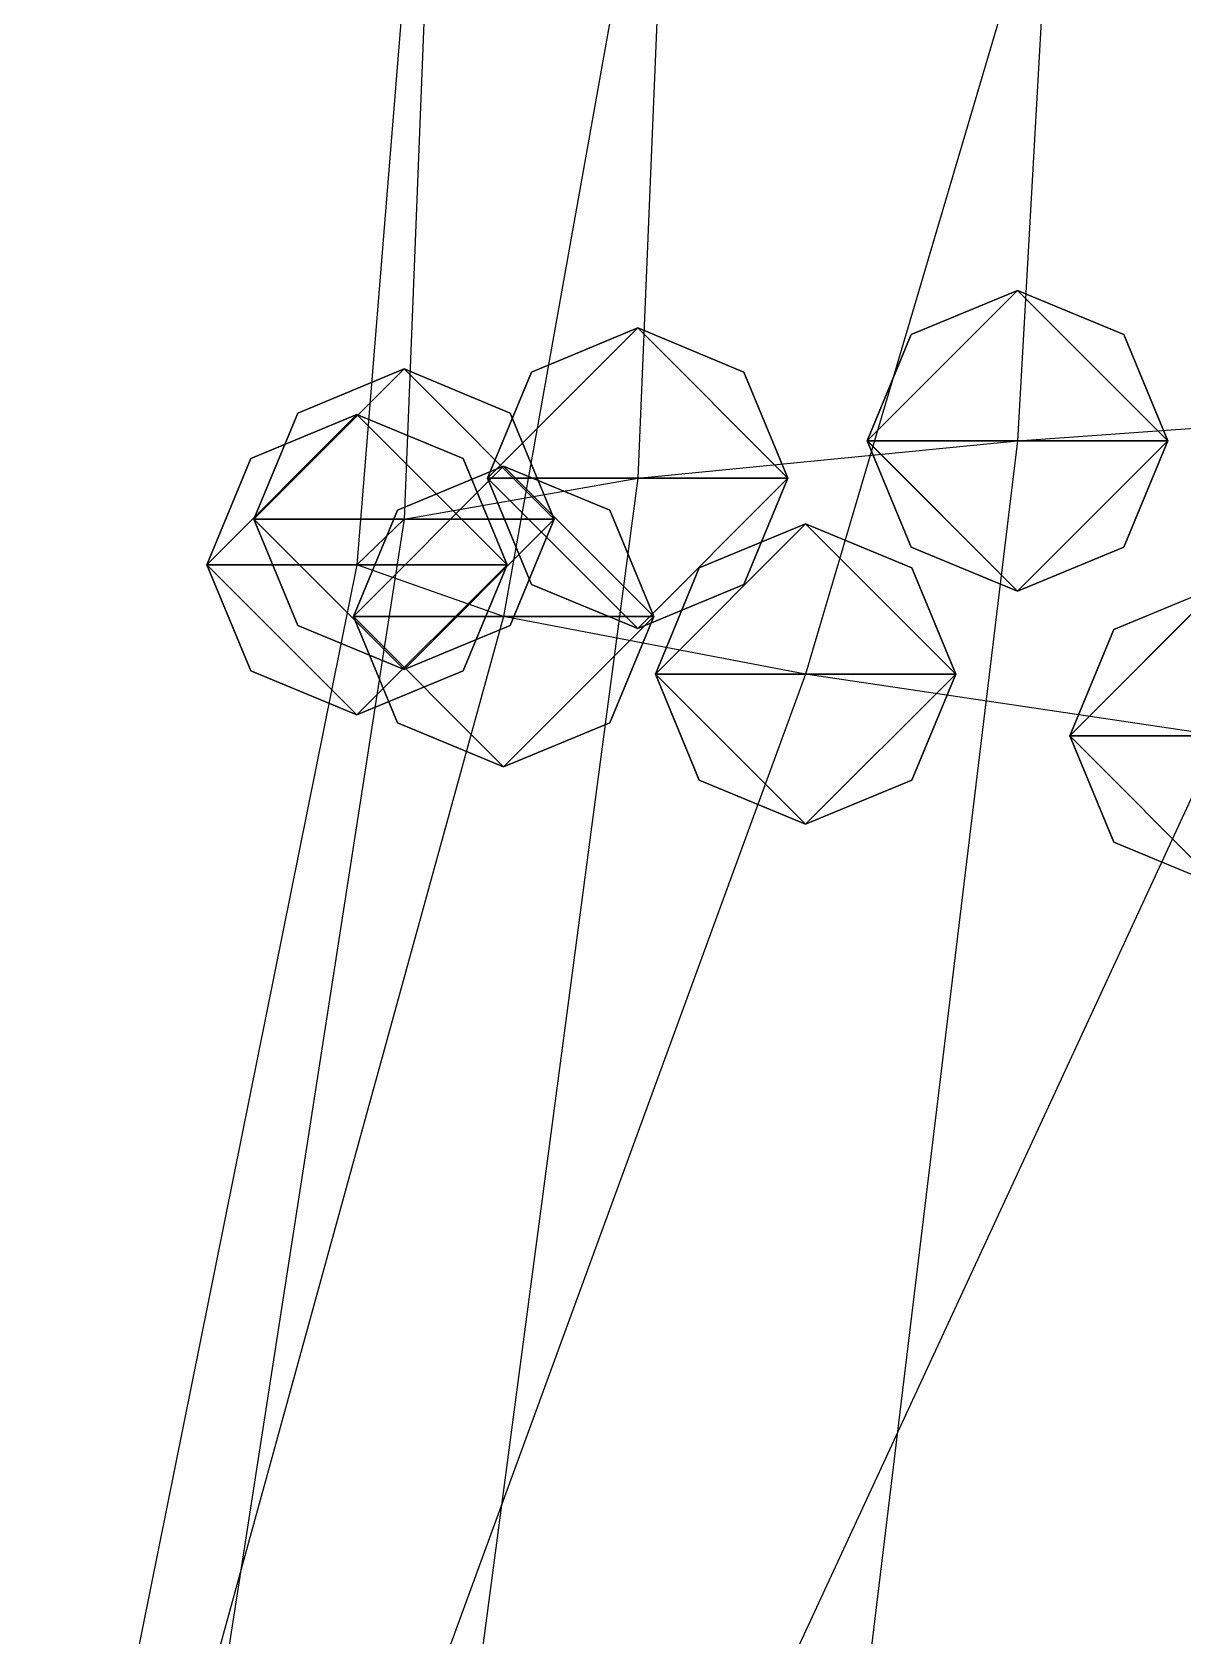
# Model space of a CAD drawing. Header units: metres. Extents: x -59 to 99, y -54 to 55.
# Drawn here: x -18.3 to -10.63, y 10.95 to 21.63 of the extents above; entities that cross this region are included whole.
import ezdxf

# ---------------------------------------------------------------- set-up
doc = ezdxf.new("R2010")
doc.units = ezdxf.units.M

msp = doc.modelspace()

# ---------------------------------------------------------------- linework, layer by layer
for p, q in [((-11.125107, 29.69052, -199.97018), (-11.736084, 18.907043, -205.05502)), ((-13.812748, 29.416523, -196.03899), (-14.264328, 18.657871, -201.47585)), ((-15.394474, 29.13387, -191.98793), (-15.820133, 18.38501, -197.56384)), ((-15.260918, 28.84054, -187.794), (-16.133945, 18.082237, -193.2374)), ((-13.23872, 28.491318, -182.79968), (-15.157955, 17.73732, -188.30759)), ((-9.973629, 28.100323, -177.20122), (-13.147415, 17.354546, -182.82735)), ((-11.736084, 19.907043, -205.05486), (-12.443191, 19.614151, -205.0549)), ((-11.736084, 19.907043, -205.05486), (-12.443191, 19.614151, -205.0549)), ((-11.736084, 19.907043, -205.05486), (-12.443191, 19.614151, -205.0549)), ((-11.736084, 19.907043, -205.05486), (-12.443191, 19.614151, -205.0549)), ((-11.028977, 19.614151, -205.0549), (-11.736084, 19.907043, -205.05486)), ((-11.028977, 19.614151, -205.0549), (-11.736084, 19.907043, -205.05486)), ((-11.028977, 19.614151, -205.0549), (-11.736084, 19.907043, -205.05486)), ((-11.028977, 19.614151, -205.0549), (-11.736084, 19.907043, -205.05486)), ((-14.264328, 19.657871, -201.47568), (-14.971435, 19.364979, -201.47572)), ((-14.264328, 19.657871, -201.47568), (-14.971435, 19.364979, -201.47572)), ((-14.264328, 19.657871, -201.47568), (-14.971435, 19.364979, -201.47572)), ((-14.264328, 19.657871, -201.47568), (-14.971435, 19.364979, -201.47572)), ((-13.557221, 19.364979, -201.47572), (-14.264328, 19.657871, -201.47568)), ((-13.557221, 19.364979, -201.47572), (-14.264328, 19.657871, -201.47568)), ((-13.557221, 19.364979, -201.47572), (-14.264328, 19.657871, -201.47568)), ((-13.557221, 19.364979, -201.47572), (-14.264328, 19.657871, -201.47568)), ((-12.443191, 19.614151, -205.0549), (-12.736084, 18.907043, -205.05502)), ((-12.443191, 19.614151, -205.0549), (-12.736084, 18.907043, -205.05502)), ((-12.443191, 19.614151, -205.0549), (-12.736084, 18.907043, -205.05502)), ((-12.443191, 19.614151, -205.0549), (-12.736084, 18.907043, -205.05502)), ((-10.736084, 18.907043, -205.05502), (-11.028977, 19.614151, -205.0549)), ((-10.736084, 18.907043, -205.05502), (-11.028977, 19.614151, -205.0549)), ((-10.736084, 18.907043, -205.05502), (-11.028977, 19.614151, -205.0549)), ((-10.736084, 18.907043, -205.05502), (-11.028977, 19.614151, -205.0549)), ((-15.820133, 19.38501, -197.56367), (-16.52724, 19.092117, -197.56372)), ((-15.820133, 19.38501, -197.56367), (-16.52724, 19.092117, -197.56372)), ((-15.820133, 19.38501, -197.56367), (-16.52724, 19.092117, -197.56372)), ((-15.820133, 19.38501, -197.56367), (-16.52724, 19.092117, -197.56372)), ((-15.113027, 19.092117, -197.56372), (-15.820133, 19.38501, -197.56367)), ((-15.113027, 19.092117, -197.56372), (-15.820133, 19.38501, -197.56367)), ((-15.113027, 19.092117, -197.56372), (-15.820133, 19.38501, -197.56367)), ((-15.113027, 19.092117, -197.56372), (-15.820133, 19.38501, -197.56367)), ((-14.971435, 19.364979, -201.47572), (-15.264328, 18.657871, -201.47585)), ((-14.971435, 19.364979, -201.47572), (-15.264328, 18.657871, -201.47585)), ((-14.971435, 19.364979, -201.47572), (-15.264328, 18.657871, -201.47585)), ((-14.971435, 19.364979, -201.47572), (-15.264328, 18.657871, -201.47585)), ((-13.264328, 18.657871, -201.47585), (-13.557221, 19.364979, -201.47572)), ((-13.264328, 18.657871, -201.47585), (-13.557221, 19.364979, -201.47572)), ((-13.264328, 18.657871, -201.47585), (-13.557221, 19.364979, -201.47572)), ((-13.264328, 18.657871, -201.47585), (-13.557221, 19.364979, -201.47572)), ((-11.736084, 18.907043, -205.05502), (-8.514996, 19.135754, -208.32985)), ((-16.133945, 19.082237, -193.23723), (-16.841053, 18.789345, -193.23727)), ((-16.133945, 19.082237, -193.23723), (-16.841053, 18.789345, -193.23727)), ((-16.133945, 19.082237, -193.23723), (-16.841053, 18.789345, -193.23727)), ((-16.133945, 19.082237, -193.23723), (-16.841053, 18.789345, -193.23727)), ((-16.52724, 19.092117, -197.56372), (-16.820133, 18.38501, -197.56384)), ((-16.52724, 19.092117, -197.56372), (-16.820133, 18.38501, -197.56384)), ((-16.52724, 19.092117, -197.56372), (-16.820133, 18.38501, -197.56384)), ((-16.52724, 19.092117, -197.56372), (-16.820133, 18.38501, -197.56384)), ((-15.426839, 18.789345, -193.23727), (-16.133945, 19.082237, -193.23723)), ((-15.426839, 18.789345, -193.23727), (-16.133945, 19.082237, -193.23723)), ((-15.426839, 18.789345, -193.23727), (-16.133945, 19.082237, -193.23723)), ((-15.426839, 18.789345, -193.23727), (-16.133945, 19.082237, -193.23723)), ((-14.820133, 18.38501, -197.56384), (-15.113027, 19.092117, -197.56372)), ((-14.820133, 18.38501, -197.56384), (-15.113027, 19.092117, -197.56372)), ((-14.820133, 18.38501, -197.56384), (-15.113027, 19.092117, -197.56372)), ((-14.820133, 18.38501, -197.56384), (-15.113027, 19.092117, -197.56372)), ((-14.264328, 18.657871, -201.47585), (-11.736084, 18.907043, -205.05502)), ((-11.736084, 18.907043, -205.05502), (-13.039726, 8.145058, -210.44421)), ((-12.736084, 18.907043, -205.05502), (-12.443191, 18.199936, -205.05515)), ((-12.736084, 18.907043, -205.05502), (-12.443191, 18.199936, -205.05515)), ((-12.736084, 18.907043, -205.05502), (-12.443191, 18.199936, -205.05515)), ((-12.736084, 18.907043, -205.05502), (-12.443191, 18.199936, -205.05515)), ((-11.028977, 18.199936, -205.05515), (-10.736084, 18.907043, -205.05502)), ((-11.028977, 18.199936, -205.05515), (-10.736084, 18.907043, -205.05502)), ((-11.028977, 18.199936, -205.05515), (-10.736084, 18.907043, -205.05502)), ((-11.028977, 18.199936, -205.05515), (-10.736084, 18.907043, -205.05502)), ((-16.841053, 18.789345, -193.23727), (-17.133945, 18.082237, -193.2374)), ((-16.841053, 18.789345, -193.23727), (-17.133945, 18.082237, -193.2374)), ((-16.841053, 18.789345, -193.23727), (-17.133945, 18.082237, -193.2374)), ((-16.841053, 18.789345, -193.23727), (-17.133945, 18.082237, -193.2374)), ((-15.133945, 18.082237, -193.2374), (-15.426839, 18.789345, -193.23727)), ((-15.133945, 18.082237, -193.2374), (-15.426839, 18.789345, -193.23727)), ((-15.133945, 18.082237, -193.2374), (-15.426839, 18.789345, -193.23727)), ((-15.133945, 18.082237, -193.2374), (-15.426839, 18.789345, -193.23727)), ((-15.157955, 18.73732, -188.30742), (-15.865062, 18.444427, -188.30746)), ((-15.157955, 18.73732, -188.30742), (-15.865062, 18.444427, -188.30746)), ((-15.157955, 18.73732, -188.30742), (-15.865062, 18.444427, -188.30746)), ((-15.157955, 18.73732, -188.30742), (-15.865062, 18.444427, -188.30746)), ((-14.450849, 18.444427, -188.30746), (-15.157955, 18.73732, -188.30742)), ((-14.450849, 18.444427, -188.30746), (-15.157955, 18.73732, -188.30742)), ((-14.450849, 18.444427, -188.30746), (-15.157955, 18.73732, -188.30742)), ((-14.450849, 18.444427, -188.30746), (-15.157955, 18.73732, -188.30742)), ((-15.820133, 18.38501, -197.56384), (-14.264328, 18.657871, -201.47585)), ((-14.264328, 18.657871, -201.47585), (-15.688301, 7.922657, -207.24551)), ((-15.264328, 18.657871, -201.47585), (-14.971435, 17.950764, -201.47597)), ((-15.264328, 18.657871, -201.47585), (-14.971435, 17.950764, -201.47597)), ((-15.264328, 18.657871, -201.47585), (-14.971435, 17.950764, -201.47597)), ((-15.264328, 18.657871, -201.47585), (-14.971435, 17.950764, -201.47597)), ((-13.557221, 17.950764, -201.47597), (-13.264328, 18.657871, -201.47585)), ((-13.557221, 17.950764, -201.47597), (-13.264328, 18.657871, -201.47585)), ((-13.557221, 17.950764, -201.47597), (-13.264328, 18.657871, -201.47585)), ((-13.557221, 17.950764, -201.47597), (-13.264328, 18.657871, -201.47585)), ((-15.820133, 18.38501, -197.56384), (-17.4878, 7.665306, -203.55417)), ((-16.820133, 18.38501, -197.56384), (-16.52724, 17.677902, -197.56396)), ((-16.820133, 18.38501, -197.56384), (-16.52724, 17.677902, -197.56396)), ((-16.820133, 18.38501, -197.56384), (-16.52724, 17.677902, -197.56396)), ((-16.820133, 18.38501, -197.56384), (-16.52724, 17.677902, -197.56396)), ((-15.865062, 18.444427, -188.30746), (-16.157955, 17.73732, -188.30759)), ((-15.865062, 18.444427, -188.30746), (-16.157955, 17.73732, -188.30759)), ((-15.865062, 18.444427, -188.30746), (-16.157955, 17.73732, -188.30759)), ((-15.865062, 18.444427, -188.30746), (-16.157955, 17.73732, -188.30759)), ((-16.133945, 18.082237, -193.2374), (-15.820133, 18.38501, -197.56384)), ((-15.113027, 17.677902, -197.56396), (-14.820133, 18.38501, -197.56384)), ((-15.113027, 17.677902, -197.56396), (-14.820133, 18.38501, -197.56384)), ((-15.113027, 17.677902, -197.56396), (-14.820133, 18.38501, -197.56384)), ((-15.113027, 17.677902, -197.56396), (-14.820133, 18.38501, -197.56384)), ((-14.157955, 17.73732, -188.30759), (-14.450849, 18.444427, -188.30746)), ((-14.157955, 17.73732, -188.30759), (-14.450849, 18.444427, -188.30746)), ((-14.157955, 17.73732, -188.30759), (-14.450849, 18.444427, -188.30746)), ((-14.157955, 17.73732, -188.30759), (-14.450849, 18.444427, -188.30746)), ((-13.147415, 18.354546, -182.82718), (-13.854522, 18.061653, -182.82722)), ((-13.147415, 18.354546, -182.82718), (-13.854522, 18.061653, -182.82722)), ((-13.147415, 18.354546, -182.82718), (-13.854522, 18.061653, -182.82722)), ((-13.147415, 18.354546, -182.82718), (-13.854522, 18.061653, -182.82722)), ((-12.440309, 18.061653, -182.82722), (-13.147415, 18.354546, -182.82718)), ((-12.440309, 18.061653, -182.82722), (-13.147415, 18.354546, -182.82718)), ((-12.440309, 18.061653, -182.82722), (-13.147415, 18.354546, -182.82718)), ((-12.440309, 18.061653, -182.82722), (-13.147415, 18.354546, -182.82718)), ((-12.443191, 18.199936, -205.05515), (-11.736084, 17.907043, -205.05519)), ((-12.443191, 18.199936, -205.05515), (-11.736084, 17.907043, -205.05519)), ((-12.443191, 18.199936, -205.05515), (-11.736084, 17.907043, -205.05519)), ((-12.443191, 18.199936, -205.05515), (-11.736084, 17.907043, -205.05519)), ((-11.736084, 17.907043, -205.05519), (-11.028977, 18.199936, -205.05515)), ((-11.736084, 17.907043, -205.05519), (-11.028977, 18.199936, -205.05515)), ((-11.736084, 17.907043, -205.05519), (-11.028977, 18.199936, -205.05515)), ((-11.736084, 17.907043, -205.05519), (-11.028977, 18.199936, -205.05515)), ((-16.133945, 18.082237, -193.2374), (-18.29692, 7.366413, -199.28394)), ((-17.133945, 18.082237, -193.2374), (-16.841053, 17.37513, -193.23752)), ((-17.133945, 18.082237, -193.2374), (-16.841053, 17.37513, -193.23752)), ((-17.133945, 18.082237, -193.2374), (-16.841053, 17.37513, -193.23752)), ((-17.133945, 18.082237, -193.2374), (-16.841053, 17.37513, -193.23752)), ((-15.157955, 17.73732, -188.30759), (-16.133945, 18.082237, -193.2374)), ((-15.426839, 17.37513, -193.23752), (-15.133945, 18.082237, -193.2374)), ((-15.426839, 17.37513, -193.23752), (-15.133945, 18.082237, -193.2374)), ((-15.426839, 17.37513, -193.23752), (-15.133945, 18.082237, -193.2374)), ((-15.426839, 17.37513, -193.23752), (-15.133945, 18.082237, -193.2374)), ((-13.854522, 18.061653, -182.82722), (-14.147415, 17.354546, -182.82735)), ((-13.854522, 18.061653, -182.82722), (-14.147415, 17.354546, -182.82735)), ((-13.854522, 18.061653, -182.82722), (-14.147415, 17.354546, -182.82735)), ((-13.854522, 18.061653, -182.82722), (-14.147415, 17.354546, -182.82735)), ((-12.147415, 17.354546, -182.82735), (-12.440309, 18.061653, -182.82722)), ((-12.147415, 17.354546, -182.82735), (-12.440309, 18.061653, -182.82722)), ((-12.147415, 17.354546, -182.82735), (-12.440309, 18.061653, -182.82722)), ((-12.147415, 17.354546, -182.82735), (-12.440309, 18.061653, -182.82722)), ((-14.971435, 17.950764, -201.47597), (-14.264328, 17.657871, -201.47601)), ((-14.971435, 17.950764, -201.47597), (-14.264328, 17.657871, -201.47601)), ((-14.971435, 17.950764, -201.47597), (-14.264328, 17.657871, -201.47601)), ((-14.971435, 17.950764, -201.47597), (-14.264328, 17.657871, -201.47601)), ((-14.264328, 17.657871, -201.47601), (-13.557221, 17.950764, -201.47597)), ((-14.264328, 17.657871, -201.47601), (-13.557221, 17.950764, -201.47597)), ((-14.264328, 17.657871, -201.47601), (-13.557221, 17.950764, -201.47597)), ((-14.264328, 17.657871, -201.47601), (-13.557221, 17.950764, -201.47597)), ((-10.388176, 17.943497, -176.94406), (-11.095283, 17.650604, -176.9441)), ((-10.388176, 17.943497, -176.94406), (-11.095283, 17.650604, -176.9441)), ((-10.388176, 17.943497, -176.94406), (-11.095283, 17.650604, -176.9441)), ((-10.388176, 17.943497, -176.94406), (-11.095283, 17.650604, -176.9441)), ((-15.157955, 17.73732, -188.30759), (-18.11184, 7.0221786, -194.36551)), ((-16.157955, 17.73732, -188.30759), (-15.865062, 17.030212, -188.30771)), ((-16.157955, 17.73732, -188.30759), (-15.865062, 17.030212, -188.30771)), ((-16.157955, 17.73732, -188.30759), (-15.865062, 17.030212, -188.30771)), ((-16.157955, 17.73732, -188.30759), (-15.865062, 17.030212, -188.30771)), ((-13.147415, 17.354546, -182.82735), (-15.157955, 17.73732, -188.30759)), ((-14.450849, 17.030212, -188.30771), (-14.157955, 17.73732, -188.30759)), ((-14.450849, 17.030212, -188.30771), (-14.157955, 17.73732, -188.30759)), ((-14.450849, 17.030212, -188.30771), (-14.157955, 17.73732, -188.30759)), ((-14.450849, 17.030212, -188.30771), (-14.157955, 17.73732, -188.30759)), ((-16.52724, 17.677902, -197.56396), (-15.820133, 17.38501, -197.56401)), ((-16.52724, 17.677902, -197.56396), (-15.820133, 17.38501, -197.56401)), ((-16.52724, 17.677902, -197.56396), (-15.820133, 17.38501, -197.56401)), ((-16.52724, 17.677902, -197.56396), (-15.820133, 17.38501, -197.56401)), ((-15.820133, 17.38501, -197.56401), (-15.113027, 17.677902, -197.56396)), ((-15.820133, 17.38501, -197.56401), (-15.113027, 17.677902, -197.56396)), ((-15.820133, 17.38501, -197.56401), (-15.113027, 17.677902, -197.56396)), ((-15.820133, 17.38501, -197.56401), (-15.113027, 17.677902, -197.56396)), ((-11.095283, 17.650604, -176.9441), (-11.388176, 16.943497, -176.94423)), ((-11.095283, 17.650604, -176.9441), (-11.388176, 16.943497, -176.94423)), ((-11.095283, 17.650604, -176.9441), (-11.388176, 16.943497, -176.94423)), ((-11.095283, 17.650604, -176.9441), (-11.388176, 16.943497, -176.94423)), ((-13.147415, 17.354546, -182.82735), (-17.0699, 6.63731, -188.85608)), ((-16.841053, 17.37513, -193.23752), (-16.133945, 17.082237, -193.23756)), ((-16.841053, 17.37513, -193.23752), (-16.133945, 17.082237, -193.23756)), ((-16.841053, 17.37513, -193.23752), (-16.133945, 17.082237, -193.23756)), ((-16.841053, 17.37513, -193.23752), (-16.133945, 17.082237, -193.23756)), ((-16.133945, 17.082237, -193.23756), (-15.426839, 17.37513, -193.23752)), ((-16.133945, 17.082237, -193.23756), (-15.426839, 17.37513, -193.23752)), ((-16.133945, 17.082237, -193.23756), (-15.426839, 17.37513, -193.23752)), ((-16.133945, 17.082237, -193.23756), (-15.426839, 17.37513, -193.23752)), ((-14.147415, 17.354546, -182.82735), (-13.854522, 16.647438, -182.82747)), ((-14.147415, 17.354546, -182.82735), (-13.854522, 16.647438, -182.82747)), ((-14.147415, 17.354546, -182.82735), (-13.854522, 16.647438, -182.82747)), ((-14.147415, 17.354546, -182.82735), (-13.854522, 16.647438, -182.82747)), ((-10.388176, 16.943497, -176.94423), (-13.147415, 17.354546, -182.82735)), ((-12.440309, 16.647438, -182.82747), (-12.147415, 17.354546, -182.82735)), ((-12.440309, 16.647438, -182.82747), (-12.147415, 17.354546, -182.82735)), ((-12.440309, 16.647438, -182.82747), (-12.147415, 17.354546, -182.82735)), ((-12.440309, 16.647438, -182.82747), (-12.147415, 17.354546, -182.82735)), ((-15.865062, 17.030212, -188.30771), (-15.157955, 16.73732, -188.30775)), ((-15.865062, 17.030212, -188.30771), (-15.157955, 16.73732, -188.30775)), ((-15.865062, 17.030212, -188.30771), (-15.157955, 16.73732, -188.30775)), ((-15.865062, 17.030212, -188.30771), (-15.157955, 16.73732, -188.30775)), ((-15.157955, 16.73732, -188.30775), (-14.450849, 17.030212, -188.30771)), ((-15.157955, 16.73732, -188.30775), (-14.450849, 17.030212, -188.30771)), ((-15.157955, 16.73732, -188.30775), (-14.450849, 17.030212, -188.30771)), ((-15.157955, 16.73732, -188.30775), (-14.450849, 17.030212, -188.30771)), ((-10.388176, 16.943497, -176.94423), (-15.353546, 6.2210655, -182.89804)), ((-11.388176, 16.943497, -176.94423), (-11.095283, 16.23639, -176.94435)), ((-11.388176, 16.943497, -176.94423), (-11.095283, 16.23639, -176.94435)), ((-11.388176, 16.943497, -176.94423), (-11.095283, 16.23639, -176.94435)), ((-11.388176, 16.943497, -176.94423), (-11.095283, 16.23639, -176.94435)), ((-13.854522, 16.647438, -182.82747), (-13.147415, 16.354546, -182.82751)), ((-13.854522, 16.647438, -182.82747), (-13.147415, 16.354546, -182.82751)), ((-13.854522, 16.647438, -182.82747), (-13.147415, 16.354546, -182.82751)), ((-13.854522, 16.647438, -182.82747), (-13.147415, 16.354546, -182.82751)), ((-13.147415, 16.354546, -182.82751), (-12.440309, 16.647438, -182.82747)), ((-13.147415, 16.354546, -182.82751), (-12.440309, 16.647438, -182.82747)), ((-13.147415, 16.354546, -182.82751), (-12.440309, 16.647438, -182.82747)), ((-13.147415, 16.354546, -182.82751), (-12.440309, 16.647438, -182.82747)), ((-11.095283, 16.23639, -176.94435), (-10.388176, 15.943497, -176.9444)), ((-11.095283, 16.23639, -176.94435), (-10.388176, 15.943497, -176.9444)), ((-11.095283, 16.23639, -176.94435), (-10.388176, 15.943497, -176.9444)), ((-11.095283, 16.23639, -176.94435), (-10.388176, 15.943497, -176.9444))]:
    msp.add_line(p, q)
for points in [[(-12.736084, 18.907043, -205.05502), (-12.443191, 19.614151, -205.0549), (-11.736084, 19.907043, -205.05486), (-11.735984, 19.907143, -205.05475)], [(-12.736084, 18.907043, -205.05502), (-12.443191, 19.614151, -205.0549), (-11.736084, 19.907043, -205.05486), (-11.735984, 19.907143, -205.05475)], [(-12.736084, 18.907043, -205.05502), (-12.443191, 19.614151, -205.0549), (-11.736084, 19.907043, -205.05486), (-11.735984, 19.907143, -205.05475)], [(-12.736084, 18.907043, -205.05502), (-12.443191, 19.614151, -205.0549), (-11.736084, 19.907043, -205.05486), (-11.735984, 19.907143, -205.05475)], [(-12.736084, 18.907043, -205.05502), (-11.736084, 19.907043, -205.05486), (-10.736084, 18.907043, -205.05502), (-10.735984, 18.907143, -205.05492)], [(-12.736084, 18.907043, -205.05502), (-11.736084, 19.907043, -205.05486), (-10.736084, 18.907043, -205.05502), (-10.735984, 18.907143, -205.05492)], [(-12.736084, 18.907043, -205.05502), (-11.736084, 19.907043, -205.05486), (-10.736084, 18.907043, -205.05502), (-10.735984, 18.907143, -205.05492)], [(-12.736084, 18.907043, -205.05502), (-11.736084, 19.907043, -205.05486), (-10.736084, 18.907043, -205.05502), (-10.735984, 18.907143, -205.05492)], [(-11.736084, 19.907043, -205.05486), (-11.028977, 19.614151, -205.0549), (-10.736084, 18.907043, -205.05502), (-10.735984, 18.907143, -205.05492)], [(-11.736084, 19.907043, -205.05486), (-11.028977, 19.614151, -205.0549), (-10.736084, 18.907043, -205.05502), (-10.735984, 18.907143, -205.05492)], [(-11.736084, 19.907043, -205.05486), (-11.028977, 19.614151, -205.0549), (-10.736084, 18.907043, -205.05502), (-10.735984, 18.907143, -205.05492)], [(-11.736084, 19.907043, -205.05486), (-11.028977, 19.614151, -205.0549), (-10.736084, 18.907043, -205.05502), (-10.735984, 18.907143, -205.05492)], [(-15.264328, 18.657871, -201.47585), (-14.971435, 19.364979, -201.47572), (-14.264328, 19.657871, -201.47568), (-14.264228, 19.65797, -201.47557)], [(-15.264328, 18.657871, -201.47585), (-14.971435, 19.364979, -201.47572), (-14.264328, 19.657871, -201.47568), (-14.264228, 19.65797, -201.47557)], [(-15.264328, 18.657871, -201.47585), (-14.971435, 19.364979, -201.47572), (-14.264328, 19.657871, -201.47568), (-14.264228, 19.65797, -201.47557)], [(-15.264328, 18.657871, -201.47585), (-14.971435, 19.364979, -201.47572), (-14.264328, 19.657871, -201.47568), (-14.264228, 19.65797, -201.47557)], [(-15.264328, 18.657871, -201.47585), (-14.264328, 19.657871, -201.47568), (-13.264328, 18.657871, -201.47585), (-13.264228, 18.65797, -201.47574)], [(-15.264328, 18.657871, -201.47585), (-14.264328, 19.657871, -201.47568), (-13.264328, 18.657871, -201.47585), (-13.264228, 18.65797, -201.47574)], [(-15.264328, 18.657871, -201.47585), (-14.264328, 19.657871, -201.47568), (-13.264328, 18.657871, -201.47585), (-13.264228, 18.65797, -201.47574)], [(-15.264328, 18.657871, -201.47585), (-14.264328, 19.657871, -201.47568), (-13.264328, 18.657871, -201.47585), (-13.264228, 18.65797, -201.47574)], [(-14.264328, 19.657871, -201.47568), (-13.557221, 19.364979, -201.47572), (-13.264328, 18.657871, -201.47585), (-13.264228, 18.65797, -201.47574)], [(-14.264328, 19.657871, -201.47568), (-13.557221, 19.364979, -201.47572), (-13.264328, 18.657871, -201.47585), (-13.264228, 18.65797, -201.47574)], [(-14.264328, 19.657871, -201.47568), (-13.557221, 19.364979, -201.47572), (-13.264328, 18.657871, -201.47585), (-13.264228, 18.65797, -201.47574)], [(-14.264328, 19.657871, -201.47568), (-13.557221, 19.364979, -201.47572), (-13.264328, 18.657871, -201.47585), (-13.264228, 18.65797, -201.47574)], [(-16.820133, 18.38501, -197.56384), (-16.52724, 19.092117, -197.56372), (-15.820133, 19.38501, -197.56367), (-15.820033, 19.385109, -197.56357)], [(-16.820133, 18.38501, -197.56384), (-16.52724, 19.092117, -197.56372), (-15.820133, 19.38501, -197.56367), (-15.820033, 19.385109, -197.56357)], [(-16.820133, 18.38501, -197.56384), (-16.52724, 19.092117, -197.56372), (-15.820133, 19.38501, -197.56367), (-15.820033, 19.385109, -197.56357)], [(-16.820133, 18.38501, -197.56384), (-16.52724, 19.092117, -197.56372), (-15.820133, 19.38501, -197.56367), (-15.820033, 19.385109, -197.56357)], [(-16.820133, 18.38501, -197.56384), (-15.820133, 19.38501, -197.56367), (-14.820133, 18.38501, -197.56384), (-14.820033, 18.385109, -197.56374)], [(-16.820133, 18.38501, -197.56384), (-15.820133, 19.38501, -197.56367), (-14.820133, 18.38501, -197.56384), (-14.820033, 18.385109, -197.56374)], [(-16.820133, 18.38501, -197.56384), (-15.820133, 19.38501, -197.56367), (-14.820133, 18.38501, -197.56384), (-14.820033, 18.385109, -197.56374)], [(-16.820133, 18.38501, -197.56384), (-15.820133, 19.38501, -197.56367), (-14.820133, 18.38501, -197.56384), (-14.820033, 18.385109, -197.56374)], [(-15.820133, 19.38501, -197.56367), (-15.113027, 19.092117, -197.56372), (-14.820133, 18.38501, -197.56384), (-14.820033, 18.385109, -197.56374)], [(-15.820133, 19.38501, -197.56367), (-15.113027, 19.092117, -197.56372), (-14.820133, 18.38501, -197.56384), (-14.820033, 18.385109, -197.56374)], [(-15.820133, 19.38501, -197.56367), (-15.113027, 19.092117, -197.56372), (-14.820133, 18.38501, -197.56384), (-14.820033, 18.385109, -197.56374)], [(-15.820133, 19.38501, -197.56367), (-15.113027, 19.092117, -197.56372), (-14.820133, 18.38501, -197.56384), (-14.820033, 18.385109, -197.56374)], [(-17.133945, 18.082237, -193.2374), (-16.841053, 18.789345, -193.23727), (-16.133945, 19.082237, -193.23723), (-16.133846, 19.082336, -193.23712)], [(-17.133945, 18.082237, -193.2374), (-16.841053, 18.789345, -193.23727), (-16.133945, 19.082237, -193.23723), (-16.133846, 19.082336, -193.23712)], [(-17.133945, 18.082237, -193.2374), (-16.841053, 18.789345, -193.23727), (-16.133945, 19.082237, -193.23723), (-16.133846, 19.082336, -193.23712)], [(-17.133945, 18.082237, -193.2374), (-16.841053, 18.789345, -193.23727), (-16.133945, 19.082237, -193.23723), (-16.133846, 19.082336, -193.23712)], [(-17.133945, 18.082237, -193.2374), (-16.133945, 19.082237, -193.23723), (-15.133945, 18.082237, -193.2374), (-15.133845, 18.082336, -193.23729)], [(-17.133945, 18.082237, -193.2374), (-16.133945, 19.082237, -193.23723), (-15.133945, 18.082237, -193.2374), (-15.133845, 18.082336, -193.23729)], [(-17.133945, 18.082237, -193.2374), (-16.133945, 19.082237, -193.23723), (-15.133945, 18.082237, -193.2374), (-15.133845, 18.082336, -193.23729)], [(-17.133945, 18.082237, -193.2374), (-16.133945, 19.082237, -193.23723), (-15.133945, 18.082237, -193.2374), (-15.133845, 18.082336, -193.23729)], [(-16.133945, 19.082237, -193.23723), (-15.426839, 18.789345, -193.23727), (-15.133945, 18.082237, -193.2374), (-15.133845, 18.082336, -193.23729)], [(-16.133945, 19.082237, -193.23723), (-15.426839, 18.789345, -193.23727), (-15.133945, 18.082237, -193.2374), (-15.133845, 18.082336, -193.23729)], [(-16.133945, 19.082237, -193.23723), (-15.426839, 18.789345, -193.23727), (-15.133945, 18.082237, -193.2374), (-15.133845, 18.082336, -193.23729)], [(-16.133945, 19.082237, -193.23723), (-15.426839, 18.789345, -193.23727), (-15.133945, 18.082237, -193.2374), (-15.133845, 18.082336, -193.23729)], [(-11.736084, 17.907043, -205.05519), (-12.443191, 18.199936, -205.05515), (-12.736084, 18.907043, -205.05502), (-12.735984, 18.907143, -205.05492)], [(-10.736084, 18.907043, -205.05502), (-11.736084, 17.907043, -205.05519), (-12.736084, 18.907043, -205.05502), (-12.735984, 18.907143, -205.05492)], [(-11.736084, 17.907043, -205.05519), (-12.443191, 18.199936, -205.05515), (-12.736084, 18.907043, -205.05502), (-12.735984, 18.907143, -205.05492)], [(-10.736084, 18.907043, -205.05502), (-11.736084, 17.907043, -205.05519), (-12.736084, 18.907043, -205.05502), (-12.735984, 18.907143, -205.05492)], [(-11.736084, 17.907043, -205.05519), (-12.443191, 18.199936, -205.05515), (-12.736084, 18.907043, -205.05502), (-12.735984, 18.907143, -205.05492)], [(-10.736084, 18.907043, -205.05502), (-11.736084, 17.907043, -205.05519), (-12.736084, 18.907043, -205.05502), (-12.735984, 18.907143, -205.05492)], [(-11.736084, 17.907043, -205.05519), (-12.443191, 18.199936, -205.05515), (-12.736084, 18.907043, -205.05502), (-12.735984, 18.907143, -205.05492)], [(-10.736084, 18.907043, -205.05502), (-11.736084, 17.907043, -205.05519), (-12.736084, 18.907043, -205.05502), (-12.735984, 18.907143, -205.05492)], [(-10.736084, 18.907043, -205.05502), (-11.028977, 18.199936, -205.05515), (-11.736084, 17.907043, -205.05519), (-11.735984, 17.907143, -205.05508)], [(-10.736084, 18.907043, -205.05502), (-11.028977, 18.199936, -205.05515), (-11.736084, 17.907043, -205.05519), (-11.735984, 17.907143, -205.05508)], [(-10.736084, 18.907043, -205.05502), (-11.028977, 18.199936, -205.05515), (-11.736084, 17.907043, -205.05519), (-11.735984, 17.907143, -205.05508)], [(-10.736084, 18.907043, -205.05502), (-11.028977, 18.199936, -205.05515), (-11.736084, 17.907043, -205.05519), (-11.735984, 17.907143, -205.05508)], [(-16.157955, 17.73732, -188.30759), (-15.865062, 18.444427, -188.30746), (-15.157955, 18.73732, -188.30742), (-15.157855, 18.73742, -188.30731)], [(-16.157955, 17.73732, -188.30759), (-15.865062, 18.444427, -188.30746), (-15.157955, 18.73732, -188.30742), (-15.157855, 18.73742, -188.30731)], [(-16.157955, 17.73732, -188.30759), (-15.865062, 18.444427, -188.30746), (-15.157955, 18.73732, -188.30742), (-15.157855, 18.73742, -188.30731)], [(-16.157955, 17.73732, -188.30759), (-15.865062, 18.444427, -188.30746), (-15.157955, 18.73732, -188.30742), (-15.157855, 18.73742, -188.30731)], [(-16.157955, 17.73732, -188.30759), (-15.157955, 18.73732, -188.30742), (-14.157955, 17.73732, -188.30759), (-14.157855, 17.73742, -188.30748)], [(-16.157955, 17.73732, -188.30759), (-15.157955, 18.73732, -188.30742), (-14.157955, 17.73732, -188.30759), (-14.157855, 17.73742, -188.30748)], [(-16.157955, 17.73732, -188.30759), (-15.157955, 18.73732, -188.30742), (-14.157955, 17.73732, -188.30759), (-14.157855, 17.73742, -188.30748)], [(-16.157955, 17.73732, -188.30759), (-15.157955, 18.73732, -188.30742), (-14.157955, 17.73732, -188.30759), (-14.157855, 17.73742, -188.30748)], [(-15.157955, 18.73732, -188.30742), (-14.450849, 18.444427, -188.30746), (-14.157955, 17.73732, -188.30759), (-14.157855, 17.73742, -188.30748)], [(-15.157955, 18.73732, -188.30742), (-14.450849, 18.444427, -188.30746), (-14.157955, 17.73732, -188.30759), (-14.157855, 17.73742, -188.30748)], [(-15.157955, 18.73732, -188.30742), (-14.450849, 18.444427, -188.30746), (-14.157955, 17.73732, -188.30759), (-14.157855, 17.73742, -188.30748)], [(-15.157955, 18.73732, -188.30742), (-14.450849, 18.444427, -188.30746), (-14.157955, 17.73732, -188.30759), (-14.157855, 17.73742, -188.30748)], [(-14.264328, 17.657871, -201.47601), (-14.971435, 17.950764, -201.47597), (-15.264328, 18.657871, -201.47585), (-15.264228, 18.65797, -201.47574)], [(-13.264328, 18.657871, -201.47585), (-14.264328, 17.657871, -201.47601), (-15.264328, 18.657871, -201.47585), (-15.264228, 18.65797, -201.47574)], [(-14.264328, 17.657871, -201.47601), (-14.971435, 17.950764, -201.47597), (-15.264328, 18.657871, -201.47585), (-15.264228, 18.65797, -201.47574)], [(-13.264328, 18.657871, -201.47585), (-14.264328, 17.657871, -201.47601), (-15.264328, 18.657871, -201.47585), (-15.264228, 18.65797, -201.47574)], [(-14.264328, 17.657871, -201.47601), (-14.971435, 17.950764, -201.47597), (-15.264328, 18.657871, -201.47585), (-15.264228, 18.65797, -201.47574)], [(-13.264328, 18.657871, -201.47585), (-14.264328, 17.657871, -201.47601), (-15.264328, 18.657871, -201.47585), (-15.264228, 18.65797, -201.47574)], [(-14.264328, 17.657871, -201.47601), (-14.971435, 17.950764, -201.47597), (-15.264328, 18.657871, -201.47585), (-15.264228, 18.65797, -201.47574)], [(-13.264328, 18.657871, -201.47585), (-14.264328, 17.657871, -201.47601), (-15.264328, 18.657871, -201.47585), (-15.264228, 18.65797, -201.47574)], [(-13.264328, 18.657871, -201.47585), (-13.557221, 17.950764, -201.47597), (-14.264328, 17.657871, -201.47601), (-14.264228, 17.65797, -201.4759)], [(-13.264328, 18.657871, -201.47585), (-13.557221, 17.950764, -201.47597), (-14.264328, 17.657871, -201.47601), (-14.264228, 17.65797, -201.4759)], [(-13.264328, 18.657871, -201.47585), (-13.557221, 17.950764, -201.47597), (-14.264328, 17.657871, -201.47601), (-14.264228, 17.65797, -201.4759)], [(-13.264328, 18.657871, -201.47585), (-13.557221, 17.950764, -201.47597), (-14.264328, 17.657871, -201.47601), (-14.264228, 17.65797, -201.4759)], [(-15.820133, 17.38501, -197.56401), (-16.52724, 17.677902, -197.56396), (-16.820133, 18.38501, -197.56384), (-16.820034, 18.385109, -197.56374)], [(-14.820133, 18.38501, -197.56384), (-15.820133, 17.38501, -197.56401), (-16.820133, 18.38501, -197.56384), (-16.820034, 18.385109, -197.56374)], [(-15.820133, 17.38501, -197.56401), (-16.52724, 17.677902, -197.56396), (-16.820133, 18.38501, -197.56384), (-16.820034, 18.385109, -197.56374)], [(-14.820133, 18.38501, -197.56384), (-15.820133, 17.38501, -197.56401), (-16.820133, 18.38501, -197.56384), (-16.820034, 18.385109, -197.56374)], [(-15.820133, 17.38501, -197.56401), (-16.52724, 17.677902, -197.56396), (-16.820133, 18.38501, -197.56384), (-16.820034, 18.385109, -197.56374)], [(-14.820133, 18.38501, -197.56384), (-15.820133, 17.38501, -197.56401), (-16.820133, 18.38501, -197.56384), (-16.820034, 18.385109, -197.56374)], [(-15.820133, 17.38501, -197.56401), (-16.52724, 17.677902, -197.56396), (-16.820133, 18.38501, -197.56384), (-16.820034, 18.385109, -197.56374)], [(-14.820133, 18.38501, -197.56384), (-15.820133, 17.38501, -197.56401), (-16.820133, 18.38501, -197.56384), (-16.820034, 18.385109, -197.56374)], [(-14.820133, 18.38501, -197.56384), (-15.113027, 17.677902, -197.56396), (-15.820133, 17.38501, -197.56401), (-15.820033, 17.385109, -197.5639)], [(-14.820133, 18.38501, -197.56384), (-15.113027, 17.677902, -197.56396), (-15.820133, 17.38501, -197.56401), (-15.820033, 17.385109, -197.5639)], [(-14.820133, 18.38501, -197.56384), (-15.113027, 17.677902, -197.56396), (-15.820133, 17.38501, -197.56401), (-15.820033, 17.385109, -197.5639)], [(-14.820133, 18.38501, -197.56384), (-15.113027, 17.677902, -197.56396), (-15.820133, 17.38501, -197.56401), (-15.820033, 17.385109, -197.5639)], [(-14.147415, 17.354546, -182.82735), (-13.854522, 18.061653, -182.82722), (-13.147415, 18.354546, -182.82718), (-13.147315, 18.354645, -182.82707)], [(-14.147415, 17.354546, -182.82735), (-13.854522, 18.061653, -182.82722), (-13.147415, 18.354546, -182.82718), (-13.147315, 18.354645, -182.82707)], [(-14.147415, 17.354546, -182.82735), (-13.854522, 18.061653, -182.82722), (-13.147415, 18.354546, -182.82718), (-13.147315, 18.354645, -182.82707)], [(-14.147415, 17.354546, -182.82735), (-13.854522, 18.061653, -182.82722), (-13.147415, 18.354546, -182.82718), (-13.147315, 18.354645, -182.82707)], [(-14.147415, 17.354546, -182.82735), (-13.147415, 18.354546, -182.82718), (-12.147415, 17.354546, -182.82735), (-12.147315, 17.354645, -182.82724)], [(-14.147415, 17.354546, -182.82735), (-13.147415, 18.354546, -182.82718), (-12.147415, 17.354546, -182.82735), (-12.147315, 17.354645, -182.82724)], [(-14.147415, 17.354546, -182.82735), (-13.147415, 18.354546, -182.82718), (-12.147415, 17.354546, -182.82735), (-12.147315, 17.354645, -182.82724)], [(-14.147415, 17.354546, -182.82735), (-13.147415, 18.354546, -182.82718), (-12.147415, 17.354546, -182.82735), (-12.147315, 17.354645, -182.82724)], [(-13.147415, 18.354546, -182.82718), (-12.440309, 18.061653, -182.82722), (-12.147415, 17.354546, -182.82735), (-12.147315, 17.354645, -182.82724)], [(-13.147415, 18.354546, -182.82718), (-12.440309, 18.061653, -182.82722), (-12.147415, 17.354546, -182.82735), (-12.147315, 17.354645, -182.82724)], [(-13.147415, 18.354546, -182.82718), (-12.440309, 18.061653, -182.82722), (-12.147415, 17.354546, -182.82735), (-12.147315, 17.354645, -182.82724)], [(-13.147415, 18.354546, -182.82718), (-12.440309, 18.061653, -182.82722), (-12.147415, 17.354546, -182.82735), (-12.147315, 17.354645, -182.82724)], [(-16.133945, 17.082237, -193.23756), (-16.841053, 17.37513, -193.23752), (-17.133945, 18.082237, -193.2374), (-17.133846, 18.082336, -193.23729)], [(-15.133945, 18.082237, -193.2374), (-16.133945, 17.082237, -193.23756), (-17.133945, 18.082237, -193.2374), (-17.133846, 18.082336, -193.23729)], [(-16.133945, 17.082237, -193.23756), (-16.841053, 17.37513, -193.23752), (-17.133945, 18.082237, -193.2374), (-17.133846, 18.082336, -193.23729)], [(-15.133945, 18.082237, -193.2374), (-16.133945, 17.082237, -193.23756), (-17.133945, 18.082237, -193.2374), (-17.133846, 18.082336, -193.23729)], [(-16.133945, 17.082237, -193.23756), (-16.841053, 17.37513, -193.23752), (-17.133945, 18.082237, -193.2374), (-17.133846, 18.082336, -193.23729)], [(-15.133945, 18.082237, -193.2374), (-16.133945, 17.082237, -193.23756), (-17.133945, 18.082237, -193.2374), (-17.133846, 18.082336, -193.23729)], [(-16.133945, 17.082237, -193.23756), (-16.841053, 17.37513, -193.23752), (-17.133945, 18.082237, -193.2374), (-17.133846, 18.082336, -193.23729)], [(-15.133945, 18.082237, -193.2374), (-16.133945, 17.082237, -193.23756), (-17.133945, 18.082237, -193.2374), (-17.133846, 18.082336, -193.23729)], [(-15.133945, 18.082237, -193.2374), (-15.426839, 17.37513, -193.23752), (-16.133945, 17.082237, -193.23756), (-16.133846, 17.082336, -193.23746)], [(-15.133945, 18.082237, -193.2374), (-15.426839, 17.37513, -193.23752), (-16.133945, 17.082237, -193.23756), (-16.133846, 17.082336, -193.23746)], [(-15.133945, 18.082237, -193.2374), (-15.426839, 17.37513, -193.23752), (-16.133945, 17.082237, -193.23756), (-16.133846, 17.082336, -193.23746)], [(-15.133945, 18.082237, -193.2374), (-15.426839, 17.37513, -193.23752), (-16.133945, 17.082237, -193.23756), (-16.133846, 17.082336, -193.23746)], [(-11.388176, 16.943497, -176.94423), (-11.095283, 17.650604, -176.9441), (-10.388176, 17.943497, -176.94406), (-10.388076, 17.943596, -176.94395)], [(-11.388176, 16.943497, -176.94423), (-11.095283, 17.650604, -176.9441), (-10.388176, 17.943497, -176.94406), (-10.388076, 17.943596, -176.94395)], [(-11.388176, 16.943497, -176.94423), (-11.095283, 17.650604, -176.9441), (-10.388176, 17.943497, -176.94406), (-10.388076, 17.943596, -176.94395)], [(-11.388176, 16.943497, -176.94423), (-11.095283, 17.650604, -176.9441), (-10.388176, 17.943497, -176.94406), (-10.388076, 17.943596, -176.94395)], [(-11.388176, 16.943497, -176.94423), (-10.388176, 17.943497, -176.94406), (-9.388176, 16.943497, -176.94423), (-9.388076, 16.943596, -176.94412)], [(-11.388176, 16.943497, -176.94423), (-10.388176, 17.943497, -176.94406), (-9.388176, 16.943497, -176.94423), (-9.388076, 16.943596, -176.94412)], [(-11.388176, 16.943497, -176.94423), (-10.388176, 17.943497, -176.94406), (-9.388176, 16.943497, -176.94423), (-9.388076, 16.943596, -176.94412)], [(-11.388176, 16.943497, -176.94423), (-10.388176, 17.943497, -176.94406), (-9.388176, 16.943497, -176.94423), (-9.388076, 16.943596, -176.94412)], [(-15.157955, 16.73732, -188.30775), (-15.865062, 17.030212, -188.30771), (-16.157955, 17.73732, -188.30759), (-16.157856, 17.73742, -188.30748)], [(-14.157955, 17.73732, -188.30759), (-15.157955, 16.73732, -188.30775), (-16.157955, 17.73732, -188.30759), (-16.157856, 17.73742, -188.30748)], [(-15.157955, 16.73732, -188.30775), (-15.865062, 17.030212, -188.30771), (-16.157955, 17.73732, -188.30759), (-16.157856, 17.73742, -188.30748)], [(-14.157955, 17.73732, -188.30759), (-15.157955, 16.73732, -188.30775), (-16.157955, 17.73732, -188.30759), (-16.157856, 17.73742, -188.30748)], [(-15.157955, 16.73732, -188.30775), (-15.865062, 17.030212, -188.30771), (-16.157955, 17.73732, -188.30759), (-16.157856, 17.73742, -188.30748)], [(-14.157955, 17.73732, -188.30759), (-15.157955, 16.73732, -188.30775), (-16.157955, 17.73732, -188.30759), (-16.157856, 17.73742, -188.30748)], [(-15.157955, 16.73732, -188.30775), (-15.865062, 17.030212, -188.30771), (-16.157955, 17.73732, -188.30759), (-16.157856, 17.73742, -188.30748)], [(-14.157955, 17.73732, -188.30759), (-15.157955, 16.73732, -188.30775), (-16.157955, 17.73732, -188.30759), (-16.157856, 17.73742, -188.30748)], [(-14.157955, 17.73732, -188.30759), (-14.450849, 17.030212, -188.30771), (-15.157955, 16.73732, -188.30775), (-15.157855, 16.73742, -188.30765)], [(-14.157955, 17.73732, -188.30759), (-14.450849, 17.030212, -188.30771), (-15.157955, 16.73732, -188.30775), (-15.157855, 16.73742, -188.30765)], [(-14.157955, 17.73732, -188.30759), (-14.450849, 17.030212, -188.30771), (-15.157955, 16.73732, -188.30775), (-15.157855, 16.73742, -188.30765)], [(-14.157955, 17.73732, -188.30759), (-14.450849, 17.030212, -188.30771), (-15.157955, 16.73732, -188.30775), (-15.157855, 16.73742, -188.30765)], [(-13.147415, 16.354546, -182.82751), (-13.854522, 16.647438, -182.82747), (-14.147415, 17.354546, -182.82735), (-14.147315, 17.354645, -182.82724)], [(-12.147415, 17.354546, -182.82735), (-13.147415, 16.354546, -182.82751), (-14.147415, 17.354546, -182.82735), (-14.147315, 17.354645, -182.82724)], [(-13.147415, 16.354546, -182.82751), (-13.854522, 16.647438, -182.82747), (-14.147415, 17.354546, -182.82735), (-14.147315, 17.354645, -182.82724)], [(-12.147415, 17.354546, -182.82735), (-13.147415, 16.354546, -182.82751), (-14.147415, 17.354546, -182.82735), (-14.147315, 17.354645, -182.82724)], [(-13.147415, 16.354546, -182.82751), (-13.854522, 16.647438, -182.82747), (-14.147415, 17.354546, -182.82735), (-14.147315, 17.354645, -182.82724)], [(-12.147415, 17.354546, -182.82735), (-13.147415, 16.354546, -182.82751), (-14.147415, 17.354546, -182.82735), (-14.147315, 17.354645, -182.82724)], [(-13.147415, 16.354546, -182.82751), (-13.854522, 16.647438, -182.82747), (-14.147415, 17.354546, -182.82735), (-14.147315, 17.354645, -182.82724)], [(-12.147415, 17.354546, -182.82735), (-13.147415, 16.354546, -182.82751), (-14.147415, 17.354546, -182.82735), (-14.147315, 17.354645, -182.82724)], [(-12.147415, 17.354546, -182.82735), (-12.440309, 16.647438, -182.82747), (-13.147415, 16.354546, -182.82751), (-13.147315, 16.354645, -182.82741)], [(-12.147415, 17.354546, -182.82735), (-12.440309, 16.647438, -182.82747), (-13.147415, 16.354546, -182.82751), (-13.147315, 16.354645, -182.82741)], [(-12.147415, 17.354546, -182.82735), (-12.440309, 16.647438, -182.82747), (-13.147415, 16.354546, -182.82751), (-13.147315, 16.354645, -182.82741)], [(-12.147415, 17.354546, -182.82735), (-12.440309, 16.647438, -182.82747), (-13.147415, 16.354546, -182.82751), (-13.147315, 16.354645, -182.82741)], [(-10.388176, 15.943497, -176.9444), (-11.095283, 16.23639, -176.94435), (-11.388176, 16.943497, -176.94423), (-11.388076, 16.943596, -176.94412)], [(-9.388176, 16.943497, -176.94423), (-10.388176, 15.943497, -176.9444), (-11.388176, 16.943497, -176.94423), (-11.388076, 16.943596, -176.94412)], [(-10.388176, 15.943497, -176.9444), (-11.095283, 16.23639, -176.94435), (-11.388176, 16.943497, -176.94423), (-11.388076, 16.943596, -176.94412)], [(-9.388176, 16.943497, -176.94423), (-10.388176, 15.943497, -176.9444), (-11.388176, 16.943497, -176.94423), (-11.388076, 16.943596, -176.94412)], [(-10.388176, 15.943497, -176.9444), (-11.095283, 16.23639, -176.94435), (-11.388176, 16.943497, -176.94423), (-11.388076, 16.943596, -176.94412)], [(-9.388176, 16.943497, -176.94423), (-10.388176, 15.943497, -176.9444), (-11.388176, 16.943497, -176.94423), (-11.388076, 16.943596, -176.94412)], [(-10.388176, 15.943497, -176.9444), (-11.095283, 16.23639, -176.94435), (-11.388176, 16.943497, -176.94423), (-11.388076, 16.943596, -176.94412)], [(-9.388176, 16.943497, -176.94423), (-10.388176, 15.943497, -176.9444), (-11.388176, 16.943497, -176.94423), (-11.388076, 16.943596, -176.94412)]]:
    msp.add_3dface(points)

doc.saveas('drawing.dxf')
